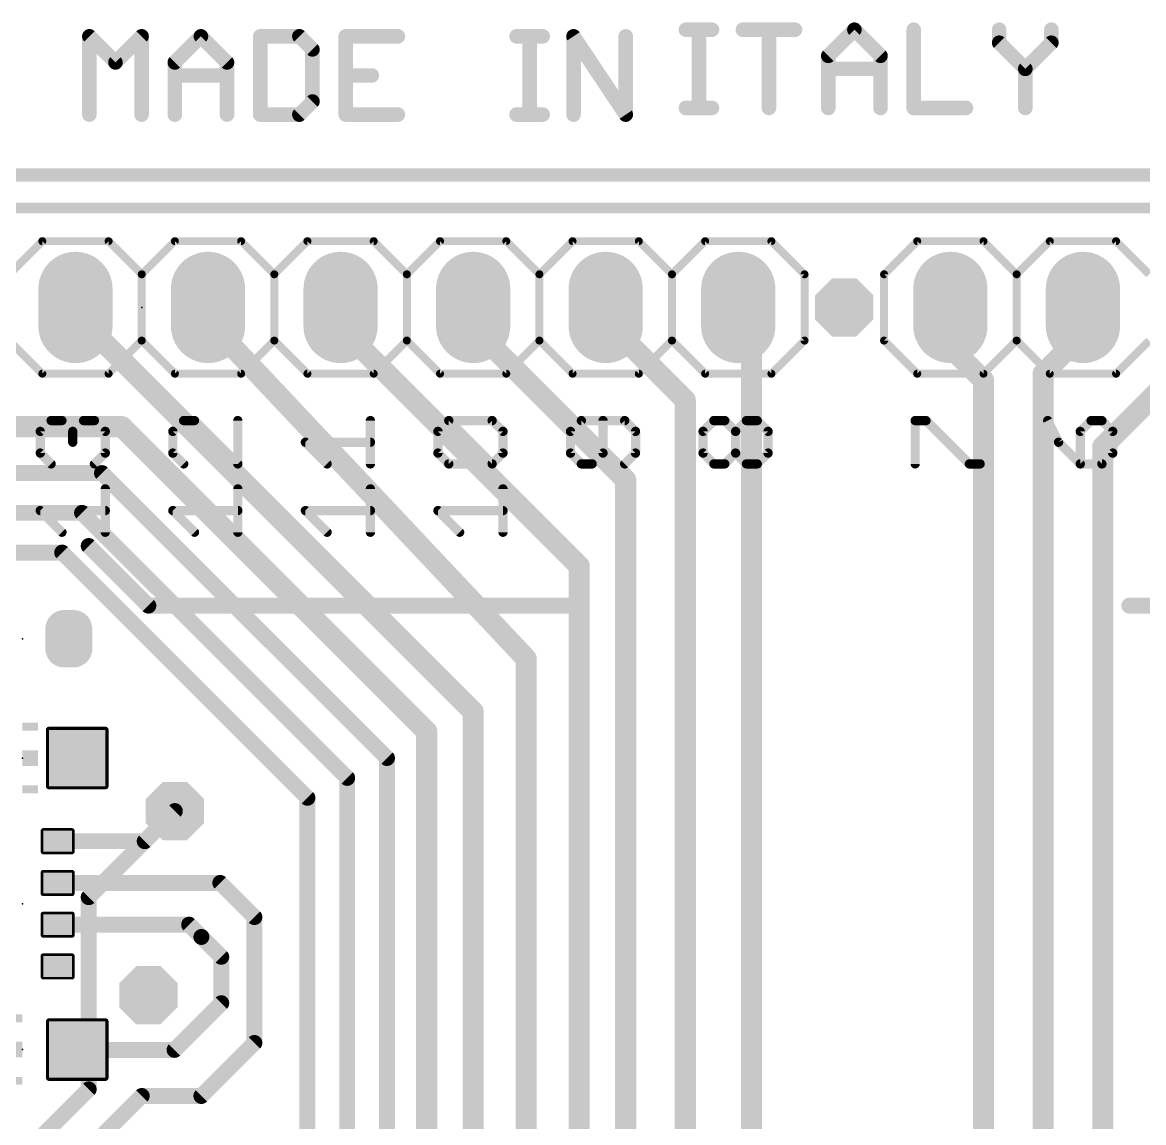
# Model space of a CAD drawing. Extents: x -20 to 130, y -23 to 56.
# Drawn here: x 27.94 to 49.42, y 35.18 to 56.26 of the extents above; entities that cross this region are included whole.
import ezdxf

# ---------------------------------------------------------------- set-up
doc = ezdxf.new("R2010")
doc.units = 0
for name, color, linetype in [('1', 22, 'CONTINUOUS'), ('16', 175, 'CONTINUOUS'), ('17', 82, 'CONTINUOUS'), ('18', 2, 'CONTINUOUS'), ('20', 7, 'CONTINUOUS'), ('21', 253, 'CONTINUOUS'), ('23', 7, 'CONTINUOUS')]:
    doc.layers.add(name, color=color, linetype=linetype)

# ---------------------------------------------------------------- blocks, each defined once
blk = doc.blocks.new('RECT176000X143744R80')
at = {"const_width": 0.3594}
blk.add_lwpolyline([(0.3703, -0.0898), (0.3703, 0.0898, 0.4142), (0.1906, 0.2695), (-0.1906, 0.2695, 0.4142), (-0.3703, 0.0898), (-0.3703, -0.0898, 0.4142), (-0.1906, -0.2695), (0.1906, -0.2695, 0.4142)], format="xyb", close=True, dxfattribs=at)
blk.add_solid([(-0.216, -0.1152), (0.216, -0.1152), (-0.216, 0.1152), (0.216, 0.1152)])
blk = doc.blocks.new('LONGP50')
at = {"const_width": 1}
blk.add_lwpolyline([(-0.25, 0), (0.25, 0)], dxfattribs=at)
at = {"const_width": 0.5}
for points in [[(-0.25, 0.25, 1), (-0.25, -0.25)], [(0.25, -0.25, 1), (0.25, 0.25)]]:
    blk.add_lwpolyline(points, format="xyb", dxfattribs=at)
blk = doc.blocks.new('RECT')
blk.add_solid([(-0.5, -0.5), (0.5, -0.5), (-0.5, 0.5), (0.5, 0.5)])
blk = doc.blocks.new('RECT192000X192000R10')
at = {"const_width": 0.06}
blk.add_lwpolyline([(0.57, -0.54), (0.57, 0.54, 0.4142), (0.54, 0.57), (-0.54, 0.57, 0.4142), (-0.57, 0.54), (-0.57, -0.54, 0.4142), (-0.54, -0.57), (0.54, -0.57, 0.4142)], format="xyb", close=True, dxfattribs=at)
blk.add_solid([(-0.555, -0.555), (0.555, -0.555), (-0.555, 0.555), (0.555, 0.555)])
blk = doc.blocks.new('RECT80000X104000R20')
at = {"const_width": 0.05}
blk.add_lwpolyline([(0.225, -0.275), (0.225, 0.275, 0.4142), (0.2, 0.3), (-0.2, 0.3, 0.4142), (-0.225, 0.275), (-0.225, -0.275, 0.4142), (-0.2, -0.3), (0.2, -0.3, 0.4142)], format="xyb", close=True, dxfattribs=at)
blk.add_solid([(-0.2125, -0.2875), (0.2125, -0.2875), (-0.2125, 0.2875), (0.2125, 0.2875)])
blk = doc.blocks.new('OCTAGONV')
at = {"const_width": 0.5}
blk.add_lwpolyline([(-0.25, -0.1036), (-0.25, 0.1036), (-0.1036, 0.25), (0.1036, 0.25), (0.25, 0.1036), (0.25, -0.1036), (0.1036, -0.25), (-0.1036, -0.25), (-0.25, -0.1036), (-0.25, 0.1036)], dxfattribs=at)

msp = doc.modelspace()

# ---------------------------------------------------------------- linework, layer by layer
at = {"layer": '1'}
for points, const_width in [([(0.635, 52.705), (67.945, 52.705)], 0.2032), ([(30.861, 41.148), (30.283, 40.57)], 0.3048), ([(30.283, 40.57), (28.615, 40.57)], 0.3048), ([(31.731, 39.77), (28.615, 39.77)], 0.3048), ([(32.385, 39.116), (31.731, 39.77)], 0.3048), ([(31.134, 38.97), (28.615, 38.97)], 0.3048), ([(31.369, 38.735), (31.134, 38.97)], 0.3048), ([(32.385, 36.703), (32.385, 39.116)], 0.3048), ([(31.75, 38.354), (31.369, 38.735)], 0.3048), ([(31.75, 37.465), (31.75, 38.354)], 0.3048), ([(30.855, 36.57), (31.75, 37.465)], 0.3048), ([(31.369, 35.687), (32.385, 36.703)], 0.3048), ([(28.99, 36.576), (29.25, 36.57)], 0.3048), ([(29.25, 36.57), (30.855, 36.57)], 0.3048), ([(28.956, 34.417), (30.226, 35.687)], 0.3048), ([(30.226, 35.687), (31.369, 35.687)], 0.3048)]:
    msp.add_lwpolyline(points, dxfattribs=dict(at, const_width=const_width))
at = {"layer": '1', "const_width": 0.1524}
for points in [[(30.9149, 41.0941, 1), (30.8071, 41.2019)], [(28.615, 40.6462, 1), (28.615, 40.4938)], [(30.2291, 40.6239, 1), (30.3369, 40.5161)], [(30.283, 40.4938, 1), (30.283, 40.6462)], [(28.615, 39.8462, 1), (28.615, 39.6938)], [(31.7849, 39.8239, 1), (31.6771, 39.7161)], [(31.731, 39.6938, 1), (31.731, 39.8462)], [(28.615, 39.0462, 1), (28.615, 38.8938)], [(31.1879, 39.0239, 1), (31.0801, 38.9161)], [(31.134, 38.8938, 1), (31.134, 39.0462)], [(32.4612, 39.116, 1), (32.3088, 39.116)], [(32.3311, 39.0621, 1), (32.4389, 39.1699)], [(31.4229, 38.7889, 1), (31.3151, 38.6811)], [(31.3151, 38.6811, 1), (31.4229, 38.7889)], [(31.8262, 38.354, 1), (31.6738, 38.354)], [(31.6961, 38.3001, 1), (31.8039, 38.4079)], [(31.8039, 37.4111, 1), (31.6961, 37.5189)], [(31.6738, 37.465, 1), (31.8262, 37.465)], [(32.3088, 36.703, 1), (32.4612, 36.703)], [(32.4389, 36.6491, 1), (32.3311, 36.7569)], [(28.9918, 36.6522, 1), (28.9882, 36.4998)], [(29.25, 36.6462, 1), (29.25, 36.4938)], [(29.2482, 36.4938, 1), (29.2518, 36.6462)], [(30.8011, 36.6239, 1), (30.9089, 36.5161)], [(30.855, 36.4938, 1), (30.855, 36.6462)], [(30.226, 35.7632, 1), (30.226, 35.6108)], [(30.2799, 35.6331, 1), (30.1721, 35.7409)], [(31.3151, 35.7409, 1), (31.4229, 35.6331)], [(31.369, 35.6108, 1), (31.369, 35.7632)]]:
    msp.add_lwpolyline(points, format="xyb", dxfattribs=at)
at = {"layer": '16'}
for points, const_width in [([(0.635, 52.705), (67.691, 52.705)], 0.2032), ([(28.956, 50.673), (28.956, 50.8)], 0.4064), ([(31.496, 50.546), (31.496, 50.8)], 0.4064), ([(34.036, 50.419), (34.036, 50.8)], 0.4064), ([(36.576, 50.419), (36.576, 50.8)], 0.4064), ([(39.116, 50.546), (39.116, 50.8)], 0.4064), ([(41.656, 50.292), (41.656, 50.8)], 0.4064), ([(45.72, 50.038), (45.72, 50.8)], 0.4064), ([(48.26, 50.292), (48.26, 50.8)], 0.4064), ([(36.576, 43.053), (28.956, 50.673)], 0.4064), ([(37.592, 44.069), (31.496, 50.546)], 0.4064), ([(40.64, 49.022), (39.116, 50.546)], 0.4064), ([(41.91, 50.546), (41.656, 50.292)], 0.4064), ([(41.91, 29.845), (41.91, 50.546)], 0.4064), ([(38.608, 45.847), (34.036, 50.419)], 0.4064), ([(39.497, 47.498), (36.576, 50.419)], 0.4064), ([(47.498, 49.53), (48.26, 50.292)], 0.4064), ([(48.641, 48.133), (50.8, 50.292)], 0.4064), ([(46.355, 49.403), (45.72, 50.038)], 0.4064), ([(47.498, 32.893), (47.498, 49.53)], 0.4064), ([(46.355, 33.02), (46.355, 49.403)], 0.4064), ([(40.64, 29.845), (40.64, 49.022)], 0.4064), ([(29.845, 48.514), (25.908, 48.514)], 0.4064), ([(35.687, 42.672), (29.845, 48.514)], 0.4064), ([(48.641, 32.766), (48.641, 48.133)], 0.4064), ([(29.464, 47.625), (24.765, 47.625)], 0.3048), ([(34.925, 42.164), (29.464, 47.625)], 0.3048), ([(39.497, 29.972), (39.497, 47.498)], 0.4064), ([(29.083, 46.863), (24.638, 46.863)], 0.3048), ([(34.163, 41.783), (29.083, 46.863)], 0.3048), ([(28.702, 46.101), (24.511, 46.101)], 0.3048), ([(33.401, 41.402), (28.702, 46.101)], 0.3048), ([(38.608, 30.988), (38.608, 45.847)], 0.4064), ([(37.592, 31.115), (37.592, 44.069)], 0.4064), ([(36.576, 31.369), (36.576, 43.053)], 0.4064), ([(35.687, 32.004), (35.687, 42.672)], 0.4064), ([(34.925, 33.274), (34.925, 42.164)], 0.3048), ([(34.163, 34.29), (34.163, 41.783)], 0.3048), ([(33.401, 34.671), (33.401, 41.402)], 0.3048), ([(29.21, 39.497), (30.861, 41.148)], 0.3048), ([(29.21, 35.814), (29.21, 39.497)], 0.3048), ([(27.051, 33.655), (29.21, 35.814)], 0.3048)]:
    msp.add_lwpolyline(points, dxfattribs=dict(at, const_width=const_width))
for points, const_width in [([(29.0576, 50.8, 1), (28.8544, 50.8)], 0.2032), ([(31.5976, 50.8, 1), (31.3944, 50.8)], 0.2032), ([(34.1376, 50.8, 1), (33.9344, 50.8)], 0.2032), ([(36.6776, 50.8, 1), (36.4744, 50.8)], 0.2032), ([(39.2176, 50.8, 1), (39.0144, 50.8)], 0.2032), ([(41.7576, 50.8, 1), (41.5544, 50.8)], 0.2032), ([(45.8216, 50.8, 1), (45.6184, 50.8)], 0.2032), ([(48.3616, 50.8, 1), (48.1584, 50.8)], 0.2032), ([(28.8544, 50.673, 1), (29.0576, 50.673)], 0.2032), ([(29.0278, 50.7448, 1), (28.8842, 50.6012)], 0.2032), ([(31.57, 50.6156, 1), (31.422, 50.4764)], 0.2032), ([(39.1878, 50.6178, 1), (39.0442, 50.4742)], 0.2032), ([(42.0116, 50.546, 1), (41.8084, 50.546)], 0.2032), ([(41.9818, 50.4742, 1), (41.8382, 50.6178)], 0.2032), ([(31.3944, 50.546, 1), (31.5976, 50.546)], 0.2032), ([(33.9344, 50.419, 1), (34.1376, 50.419)], 0.2032), ([(34.1078, 50.4908, 1), (33.9642, 50.3472)], 0.2032), ([(36.4744, 50.419, 1), (36.6776, 50.419)], 0.2032), ([(36.6478, 50.4908, 1), (36.5042, 50.3472)], 0.2032), ([(39.0144, 50.546, 1), (39.2176, 50.546)], 0.2032), ([(48.3318, 50.2202, 1), (48.1882, 50.3638)], 0.2032), ([(41.5544, 50.292, 1), (41.7576, 50.292)], 0.2032), ([(41.5842, 50.3638, 1), (41.7278, 50.2202)], 0.2032), ([(48.1584, 50.292, 1), (48.3616, 50.292)], 0.2032), ([(45.6184, 50.038, 1), (45.8216, 50.038)], 0.2032), ([(45.7918, 50.1098, 1), (45.6482, 49.9662)], 0.2032), ([(47.5996, 49.53, 1), (47.3964, 49.53)], 0.2032), ([(47.4262, 49.6018, 1), (47.5698, 49.4582)], 0.2032), ([(46.4566, 49.403, 1), (46.2534, 49.403)], 0.2032), ([(46.2832, 49.3312, 1), (46.4268, 49.4748)], 0.2032), ([(40.7416, 49.022, 1), (40.5384, 49.022)], 0.2032), ([(40.5682, 48.9502, 1), (40.7118, 49.0938)], 0.2032), ([(29.9168, 48.5858, 1), (29.7732, 48.4422)], 0.2032), ([(29.845, 48.4124, 1), (29.845, 48.6156)], 0.2032), ([(48.7426, 48.133, 1), (48.5394, 48.133)], 0.2032), ([(48.5692, 48.2048, 1), (48.7128, 48.0612)], 0.2032), ([(29.5179, 47.6789, 1), (29.4101, 47.5711)], 0.1524), ([(29.464, 47.5488, 1), (29.464, 47.7012)], 0.1524), ([(39.5986, 47.498, 1), (39.3954, 47.498)], 0.2032), ([(39.4252, 47.4262, 1), (39.5688, 47.5698)], 0.2032), ([(29.1369, 46.9169, 1), (29.0291, 46.8091)], 0.1524), ([(29.083, 46.7868, 1), (29.083, 46.9392)], 0.1524), ([(28.7559, 46.1549, 1), (28.6481, 46.0471)], 0.1524), ([(28.702, 46.0248, 1), (28.702, 46.1772)], 0.1524), ([(38.7096, 45.847, 1), (38.5064, 45.847)], 0.2032), ([(38.5362, 45.7752, 1), (38.6798, 45.9188)], 0.2032), ([(37.6936, 44.069, 1), (37.4904, 44.069)], 0.2032), ([(37.518, 43.9994, 1), (37.666, 44.1386)], 0.2032), ([(36.6776, 43.053, 1), (36.4744, 43.053)], 0.2032), ([(36.5042, 42.9812, 1), (36.6478, 43.1248)], 0.2032), ([(35.7886, 42.672, 1), (35.5854, 42.672)], 0.2032), ([(35.6152, 42.6002, 1), (35.7588, 42.7438)], 0.2032), ([(35.0012, 42.164, 1), (34.8488, 42.164)], 0.1524), ([(34.8711, 42.1101, 1), (34.9789, 42.2179)], 0.1524), ([(34.2392, 41.783, 1), (34.0868, 41.783)], 0.1524), ([(34.1091, 41.7291, 1), (34.2169, 41.8369)], 0.1524), ([(33.4772, 41.402, 1), (33.3248, 41.402)], 0.1524), ([(33.3471, 41.3481, 1), (33.4549, 41.4559)], 0.1524), ([(30.9149, 41.0941, 1), (30.8071, 41.2019)], 0.1524), ([(29.2862, 39.497, 1), (29.1338, 39.497)], 0.1524), ([(29.1561, 39.5509, 1), (29.2639, 39.4431)], 0.1524), ([(29.1338, 35.814, 1), (29.2862, 35.814)], 0.1524), ([(29.2639, 35.7601, 1), (29.1561, 35.8679)], 0.1524)]:
    msp.add_lwpolyline(points, format="xyb", dxfattribs=dict(at, const_width=const_width))
at = {"layer": '20', "const_width": 0.254}
msp.add_lwpolyline([(1, 53.34), (64.516, 53.34)], dxfattribs=at)
at = {"layer": '21'}
for points, const_width in [([(29.2227, 54.4957), (29.2227, 55.9956)], 0.2794), ([(29.2227, 55.9956), (29.7227, 55.4956)], 0.2794), ([(29.7227, 55.4956), (30.2226, 55.9956)], 0.2794), ([(30.2226, 55.9956), (30.2226, 54.4957)], 0.2794), ([(30.8599, 55.4956), (31.3598, 55.9956)], 0.2794), ([(31.3598, 55.9956), (31.8598, 55.4956)], 0.2794), ([(32.497, 55.9956), (32.497, 54.4957)], 0.2794), ([(33.247, 55.9956), (32.497, 55.9956)], 0.2794), ([(33.4969, 55.7456), (33.247, 55.9956)], 0.2794), ([(35.1341, 55.9956), (34.1342, 55.9956)], 0.2794), ([(34.1342, 55.9956), (34.1342, 54.4957)], 0.2794), ([(37.4085, 55.9956), (37.9084, 55.9956)], 0.2794), ([(37.6585, 54.4957), (37.6585, 55.9956)], 0.2794), ([(38.4999, 54.4957), (38.4999, 55.9956)], 0.2794), ([(38.4999, 55.9956), (39.4998, 54.4957)], 0.2794), ([(39.4998, 54.4957), (39.4998, 55.9956)], 0.2794), ([(40.6527, 56.1226), (41.1527, 56.1226)], 0.2794), ([(40.9027, 54.6227), (40.9027, 56.1226)], 0.2794), ([(41.7441, 56.1226), (42.7441, 56.1226)], 0.2794), ([(42.2441, 54.6227), (42.2441, 56.1226)], 0.2794), ([(43.3813, 55.6226), (43.8813, 56.1226)], 0.2794), ([(43.8813, 56.1226), (44.3812, 55.6226)], 0.2794), ([(45.0185, 56.1226), (45.0185, 54.6227)], 0.2794), ([(46.6556, 56.1226), (46.6556, 55.8726)], 0.2794), ([(47.6555, 55.8726), (47.6555, 56.1226)], 0.2794), ([(33.4969, 54.7457), (33.4969, 55.7456)], 0.2794), ([(46.6556, 55.8726), (47.1556, 55.3726)], 0.2794), ([(47.1556, 55.3726), (47.6555, 55.8726)], 0.2794), ([(43.3813, 54.6227), (43.3813, 55.6226)], 0.2794), ([(44.3812, 55.6226), (44.3812, 54.6227)], 0.2794), ([(30.8599, 54.4957), (30.8599, 55.4956)], 0.2794), ([(31.8598, 55.4956), (31.8598, 54.4957)], 0.2794), ([(43.3813, 55.3726), (44.3812, 55.3726)], 0.2794), ([(47.1556, 55.3726), (47.1556, 54.6227)], 0.2794), ([(30.8599, 55.2456), (31.8598, 55.2456)], 0.2794), ([(34.1342, 55.2456), (34.6341, 55.2456)], 0.2794), ([(33.247, 54.4957), (33.4969, 54.7457)], 0.2794), ([(32.497, 54.4957), (33.247, 54.4957)], 0.2794), ([(34.1342, 54.4957), (35.1341, 54.4957)], 0.2794), ([(37.4085, 54.4957), (37.9084, 54.4957)], 0.2794), ([(40.6527, 54.6227), (41.1527, 54.6227)], 0.2794), ([(45.0185, 54.6227), (46.0184, 54.6227)], 0.2794), ([(27.686, 51.435), (28.321, 52.07)], 0.1524), ([(28.321, 52.07), (29.591, 52.07)], 0.1524), ([(29.591, 52.07), (30.226, 51.435)], 0.1524), ([(30.226, 51.435), (30.861, 52.07)], 0.1524), ([(30.861, 52.07), (32.131, 52.07)], 0.1524), ([(32.131, 52.07), (32.766, 51.435)], 0.1524), ([(32.766, 51.435), (33.401, 52.07)], 0.1524), ([(33.401, 52.07), (34.671, 52.07)], 0.1524), ([(35.306, 51.435), (34.671, 52.07)], 0.1524), ([(35.306, 51.435), (35.941, 52.07)], 0.1524), ([(35.941, 52.07), (37.211, 52.07)], 0.1524), ([(37.211, 52.07), (37.846, 51.435)], 0.1524), ([(37.846, 51.435), (38.481, 52.07)], 0.1524), ([(38.481, 52.07), (39.751, 52.07)], 0.1524), ([(39.751, 52.07), (40.386, 51.435)], 0.1524), ([(40.386, 51.435), (41.021, 52.07)], 0.1524), ([(41.021, 52.07), (42.291, 52.07)], 0.1524), ([(42.926, 51.435), (42.291, 52.07)], 0.1524), ([(44.45, 51.435), (45.085, 52.07)], 0.1524), ([(45.085, 52.07), (46.355, 52.07)], 0.1524), ([(46.99, 51.435), (46.355, 52.07)], 0.1524), ([(46.99, 51.435), (47.625, 52.07)], 0.1524), ([(47.625, 52.07), (48.895, 52.07)], 0.1524), ([(49.53, 51.435), (48.895, 52.07)], 0.1524), ([(30.226, 50.165), (30.226, 51.435)], 0.1524), ([(32.766, 50.165), (32.766, 51.435)], 0.1524), ([(35.306, 50.165), (35.306, 51.435)], 0.1524), ([(37.846, 50.165), (37.846, 51.435)], 0.1524), ([(40.386, 50.165), (40.386, 51.435)], 0.1524), ([(42.926, 50.165), (42.926, 51.435)], 0.1524), ([(44.45, 50.165), (44.45, 51.435)], 0.1524), ([(46.99, 50.165), (46.99, 51.435)], 0.1524), ([(28.321, 49.53), (27.686, 50.165)], 0.1524), ([(30.226, 50.165), (29.591, 49.53)], 0.1524), ([(30.861, 49.53), (30.226, 50.165)], 0.1524), ([(32.766, 50.165), (32.131, 49.53)], 0.1524), ([(33.401, 49.53), (32.766, 50.165)], 0.1524), ([(34.671, 49.53), (35.306, 50.165)], 0.1524), ([(35.941, 49.53), (35.306, 50.165)], 0.1524), ([(37.846, 50.165), (37.211, 49.53)], 0.1524), ([(38.481, 49.53), (37.846, 50.165)], 0.1524), ([(40.386, 50.165), (39.751, 49.53)], 0.1524), ([(41.021, 49.53), (40.386, 50.165)], 0.1524), ([(42.291, 49.53), (42.926, 50.165)], 0.1524), ([(45.085, 49.53), (44.45, 50.165)], 0.1524), ([(46.355, 49.53), (46.99, 50.165)], 0.1524), ([(47.625, 49.53), (46.99, 50.165)], 0.1524), ([(48.895, 49.53), (49.53, 50.165)], 0.1524), ([(29.591, 49.53), (28.321, 49.53)], 0.1524), ([(32.131, 49.53), (30.861, 49.53)], 0.1524), ([(34.671, 49.53), (33.401, 49.53)], 0.1524), ([(37.211, 49.53), (35.941, 49.53)], 0.1524), ([(39.751, 49.53), (38.481, 49.53)], 0.1524), ([(42.291, 49.53), (41.021, 49.53)], 0.1524), ([(46.355, 49.53), (45.085, 49.53)], 0.1524), ([(48.895, 49.53), (47.625, 49.53)], 0.1524), ([(28.2818, 48.424), (28.4894, 48.6316)], 0.1778), ([(28.4894, 48.6316), (28.6971, 48.6316)], 0.1778), ([(28.6971, 48.6316), (28.9047, 48.424)], 0.1778), ([(28.9047, 48.424), (29.1123, 48.6316)], 0.1778), ([(29.1123, 48.6316), (29.3199, 48.6316)], 0.1778), ([(29.3199, 48.6316), (29.5275, 48.424)], 0.1778), ([(31.0294, 48.6316), (30.8218, 48.424)], 0.1778), ([(31.2371, 48.6316), (31.0294, 48.6316)], 0.1778), ([(32.0675, 47.8012), (31.2371, 48.6316)], 0.1778), ([(32.0675, 48.6316), (32.0675, 47.8012)], 0.1778), ([(34.6075, 47.8012), (34.6075, 48.6316)], 0.1778), ([(35.9018, 48.424), (36.1094, 48.6316)], 0.1778), ([(36.1094, 48.6316), (36.9399, 48.6316)], 0.1778), ([(36.9399, 47.8012), (36.1094, 48.6316)], 0.1778), ([(36.9399, 48.6316), (37.1475, 48.424)], 0.1778), ([(38.6494, 48.6316), (38.4418, 48.424)], 0.1778), ([(39.4799, 48.6316), (38.6494, 48.6316)], 0.1778), ([(39.0647, 48.0088), (39.0647, 48.6316)], 0.1778), ([(39.6875, 48.424), (39.4799, 48.6316)], 0.1778), ([(40.9818, 48.424), (41.1894, 48.6316)], 0.1778), ([(41.1894, 48.6316), (41.3971, 48.6316)], 0.1778), ([(41.3971, 48.6316), (41.6047, 48.424)], 0.1778), ([(41.6047, 48.424), (41.8123, 48.6316)], 0.1778), ([(41.8123, 48.6316), (42.0199, 48.6316)], 0.1778), ([(42.0199, 48.6316), (42.2275, 48.424)], 0.1778), ([(45.0458, 47.8012), (45.0458, 48.6316)], 0.1778), ([(45.0458, 48.6316), (45.2534, 48.6316)], 0.1778), ([(45.2534, 48.6316), (46.0839, 47.8012)], 0.1778), ([(47.5858, 48.6316), (47.7934, 48.2164)], 0.1778), ([(48.4163, 48.6316), (48.2087, 48.424)], 0.1778), ([(48.6239, 48.6316), (48.4163, 48.6316)], 0.1778), ([(48.8315, 48.424), (48.6239, 48.6316)], 0.1778), ([(28.2818, 48.0088), (28.2818, 48.424)], 0.1778), ([(28.9047, 48.424), (28.9047, 48.2164)], 0.1778), ([(29.5275, 48.424), (29.5275, 48.0088)], 0.1778), ([(30.8218, 48.424), (30.8218, 48.0088)], 0.1778), ([(35.9018, 48.0088), (35.9018, 48.424)], 0.1778), ([(37.1475, 48.424), (37.1475, 48.0088)], 0.1778), ([(38.4418, 48.424), (38.4418, 48.0088)], 0.1778), ([(39.6875, 48.0088), (39.6875, 48.424)], 0.1778), ([(40.9818, 48.0088), (40.9818, 48.424)], 0.1778), ([(41.6047, 48.0088), (41.6047, 48.424)], 0.1778), ([(42.2275, 48.424), (42.2275, 48.0088)], 0.1778), ([(48.2087, 48.424), (48.2087, 47.8012)], 0.1778), ([(48.8315, 48.0088), (48.8315, 48.424)], 0.1778), ([(33.7771, 47.8012), (33.3618, 48.2164)], 0.1778), ([(33.3618, 48.2164), (34.6075, 48.2164)], 0.1778), ([(47.7934, 48.2164), (48.2087, 47.8012)], 0.1778), ([(28.4894, 47.8012), (28.2818, 48.0088)], 0.1778), ([(29.5275, 48.0088), (29.3199, 47.8012)], 0.1778), ([(30.8218, 48.0088), (31.0294, 47.8012)], 0.1778), ([(36.1094, 47.8012), (35.9018, 48.0088)], 0.1778), ([(37.1475, 48.0088), (36.9399, 47.8012)], 0.1778), ([(38.4418, 48.0088), (38.6494, 47.8012)], 0.1778), ([(38.8571, 47.8012), (39.0647, 48.0088)], 0.1778), ([(39.4799, 47.8012), (39.6875, 48.0088)], 0.1778), ([(41.1894, 47.8012), (40.9818, 48.0088)], 0.1778), ([(41.6047, 48.0088), (41.3971, 47.8012)], 0.1778), ([(41.8123, 47.8012), (41.6047, 48.0088)], 0.1778), ([(42.2275, 48.0088), (42.0199, 47.8012)], 0.1778), ([(48.6239, 47.8012), (48.8315, 48.0088)], 0.1778), ([(36.9399, 47.8012), (36.1094, 47.8012)], 0.1778), ([(38.6494, 47.8012), (38.8571, 47.8012)], 0.1778), ([(41.3971, 47.8012), (41.1894, 47.8012)], 0.1778), ([(42.0199, 47.8012), (41.8123, 47.8012)], 0.1778), ([(46.0839, 47.8012), (46.2915, 47.8012)], 0.1778), ([(48.2087, 47.8012), (48.6239, 47.8012)], 0.1778), ([(29.5275, 46.4914), (29.5275, 47.3219)], 0.1778), ([(32.0675, 46.4914), (32.0675, 47.3219)], 0.1778), ([(34.6075, 46.4914), (34.6075, 47.3219)], 0.1778), ([(37.1475, 46.4914), (37.1475, 47.3219)], 0.1778), ([(28.6971, 46.4914), (28.2818, 46.9067)], 0.1778), ([(28.2818, 46.9067), (29.5275, 46.9067)], 0.1778), ([(31.2371, 46.4914), (30.8218, 46.9067)], 0.1778), ([(30.8218, 46.9067), (32.0675, 46.9067)], 0.1778), ([(33.7771, 46.4914), (33.3618, 46.9067)], 0.1778), ([(33.3618, 46.9067), (34.6075, 46.9067)], 0.1778), ([(36.3171, 46.4914), (35.9018, 46.9067)], 0.1778), ([(35.9018, 46.9067), (37.1475, 46.9067)], 0.1778), ([(30.353, 45.085), (29.21, 46.228)], 0.3048), ([(38.481, 45.085), (30.353, 45.085)], 0.3048), ([(57.277, 45.085), (49.149, 45.085)], 0.3048)]:
    msp.add_lwpolyline(points, dxfattribs=dict(at, const_width=const_width))
for points, const_width in [([(29.2721, 56.045, 1), (29.1733, 55.9462)], 0.1397), ([(29.2925, 55.9956, 1), (29.1529, 55.9956)], 0.1397), ([(30.2925, 55.9956, 1), (30.1528, 55.9956)], 0.1397), ([(30.272, 55.9462, 1), (30.1732, 56.045)], 0.1397), ([(31.4092, 56.045, 1), (31.3104, 55.9462)], 0.1397), ([(31.4092, 55.9462, 1), (31.3104, 56.045)], 0.1397), ([(32.5669, 55.9956, 1), (32.4272, 55.9956)], 0.1397), ([(32.497, 56.0654, 1), (32.497, 55.9257)], 0.1397), ([(33.2963, 56.045, 1), (33.1976, 55.9462)], 0.1397), ([(33.247, 55.9257, 1), (33.247, 56.0654)], 0.1397), ([(34.204, 55.9956, 1), (34.0643, 55.9956)], 0.1397), ([(34.1342, 56.0654, 1), (34.1342, 55.9257)], 0.1397), ([(35.1341, 55.9257, 1), (35.1341, 56.0654)], 0.1397), ([(37.4085, 56.0654, 1), (37.4085, 55.9257)], 0.1397), ([(37.7283, 55.9956, 1), (37.5886, 55.9956)], 0.1397), ([(37.9084, 55.9257, 1), (37.9084, 56.0654)], 0.1397), ([(38.5698, 55.9956, 1), (38.4301, 55.9956)], 0.1397), ([(38.558, 56.0343, 1), (38.4418, 55.9568)], 0.1397), ([(39.5697, 55.9956, 1), (39.43, 55.9956)], 0.1397), ([(40.6527, 56.1924, 1), (40.6527, 56.0527)], 0.1397), ([(40.9725, 56.1226, 1), (40.8328, 56.1226)], 0.1397), ([(41.1527, 56.0527, 1), (41.1527, 56.1924)], 0.1397), ([(41.7441, 56.1924, 1), (41.7441, 56.0527)], 0.1397), ([(42.3139, 56.1226, 1), (42.1742, 56.1226)], 0.1397), ([(42.7441, 56.0527, 1), (42.7441, 56.1924)], 0.1397), ([(43.9306, 56.172, 1), (43.8319, 56.0732)], 0.1397), ([(43.9306, 56.0732, 1), (43.8319, 56.172)], 0.1397), ([(45.0883, 56.1226, 1), (44.9486, 56.1226)], 0.1397), ([(46.7255, 56.1226, 1), (46.5858, 56.1226)], 0.1397), ([(47.7254, 56.1226, 1), (47.5857, 56.1226)], 0.1397), ([(33.5668, 55.7456, 1), (33.4271, 55.7456)], 0.1397), ([(33.4475, 55.6962, 1), (33.5463, 55.795)], 0.1397), ([(46.705, 55.922, 1), (46.6062, 55.8232)], 0.1397), ([(46.5858, 55.8726, 1), (46.7255, 55.8726)], 0.1397), ([(47.5857, 55.8726, 1), (47.7254, 55.8726)], 0.1397), ([(47.7049, 55.8232, 1), (47.6061, 55.922)], 0.1397), ([(43.4511, 55.6226, 1), (43.3114, 55.6226)], 0.1397), ([(43.3319, 55.672, 1), (43.4307, 55.5732)], 0.1397), ([(44.4511, 55.6226, 1), (44.3114, 55.6226)], 0.1397), ([(44.3318, 55.5732, 1), (44.4306, 55.672)], 0.1397), ([(29.6733, 55.545, 1), (29.7721, 55.4462)], 0.1397), ([(29.6733, 55.4462, 1), (29.7721, 55.545)], 0.1397), ([(30.9297, 55.4956, 1), (30.79, 55.4956)], 0.1397), ([(30.8105, 55.545, 1), (30.9092, 55.4462)], 0.1397), ([(31.9296, 55.4956, 1), (31.7899, 55.4956)], 0.1397), ([(31.8104, 55.4462, 1), (31.9092, 55.545)], 0.1397), ([(43.3813, 55.4425, 1), (43.3813, 55.3028)], 0.1397), ([(44.3812, 55.3028, 1), (44.3812, 55.4425)], 0.1397), ([(47.2254, 55.3726, 1), (47.0857, 55.3726)], 0.1397), ([(47.1062, 55.422, 1), (47.205, 55.3232)], 0.1397), ([(47.1062, 55.3232, 1), (47.205, 55.422)], 0.1397), ([(30.8599, 55.3155, 1), (30.8599, 55.1758)], 0.1397), ([(31.8598, 55.1758, 1), (31.8598, 55.3155)], 0.1397), ([(34.1342, 55.3155, 1), (34.1342, 55.1758)], 0.1397), ([(34.6341, 55.1758, 1), (34.6341, 55.3155)], 0.1397), ([(33.4271, 54.7457, 1), (33.5668, 54.7457)], 0.1397), ([(33.5463, 54.6963, 1), (33.4475, 54.7951)], 0.1397), ([(29.1529, 54.4957, 1), (29.2925, 54.4957)], 0.1397), ([(30.1528, 54.4957, 1), (30.2925, 54.4957)], 0.1397), ([(30.79, 54.4957, 1), (30.9297, 54.4957)], 0.1397), ([(31.7899, 54.4957, 1), (31.9296, 54.4957)], 0.1397), ([(32.497, 54.5656, 1), (32.497, 54.4258)], 0.1397), ([(32.4272, 54.4957, 1), (32.5669, 54.4957)], 0.1397), ([(33.1976, 54.5451, 1), (33.2963, 54.4463)], 0.1397), ([(33.247, 54.4258, 1), (33.247, 54.5656)], 0.1397), ([(34.1342, 54.5656, 1), (34.1342, 54.4258)], 0.1397), ([(34.0643, 54.4957, 1), (34.204, 54.4957)], 0.1397), ([(35.1341, 54.4258, 1), (35.1341, 54.5656)], 0.1397), ([(37.4085, 54.5656, 1), (37.4085, 54.4258)], 0.1397), ([(37.5886, 54.4957, 1), (37.7283, 54.4957)], 0.1397), ([(37.9084, 54.4258, 1), (37.9084, 54.5656)], 0.1397), ([(38.4301, 54.4957, 1), (38.5698, 54.4957)], 0.1397), ([(39.43, 54.4957, 1), (39.5697, 54.4957)], 0.1397), ([(39.4417, 54.457, 1), (39.558, 54.5344)], 0.1397), ([(40.6527, 54.6926, 1), (40.6527, 54.5528)], 0.1397), ([(40.8328, 54.6227, 1), (40.9725, 54.6227)], 0.1397), ([(41.1527, 54.5528, 1), (41.1527, 54.6926)], 0.1397), ([(42.1742, 54.6227, 1), (42.3139, 54.6227)], 0.1397), ([(43.3114, 54.6227, 1), (43.4511, 54.6227)], 0.1397), ([(44.3114, 54.6227, 1), (44.4511, 54.6227)], 0.1397), ([(45.0185, 54.6926, 1), (45.0185, 54.5528)], 0.1397), ([(44.9486, 54.6227, 1), (45.0883, 54.6227)], 0.1397), ([(46.0184, 54.5528, 1), (46.0184, 54.6926)], 0.1397), ([(47.0857, 54.6227, 1), (47.2254, 54.6227)], 0.1397), ([(28.321, 52.1081, 1), (28.321, 52.0319)], 0.0762), ([(28.3479, 52.0431, 1), (28.2941, 52.0969)], 0.0762), ([(29.6179, 52.0969, 1), (29.5641, 52.0431)], 0.0762), ([(29.591, 52.0319, 1), (29.591, 52.1081)], 0.0762), ([(30.861, 52.1081, 1), (30.861, 52.0319)], 0.0762), ([(30.8879, 52.0431, 1), (30.8341, 52.0969)], 0.0762), ([(32.1579, 52.0969, 1), (32.1041, 52.0431)], 0.0762), ([(32.131, 52.0319, 1), (32.131, 52.1081)], 0.0762), ([(33.401, 52.1081, 1), (33.401, 52.0319)], 0.0762), ([(33.4279, 52.0431, 1), (33.3741, 52.0969)], 0.0762), ([(34.6979, 52.0969, 1), (34.6441, 52.0431)], 0.0762), ([(34.671, 52.0319, 1), (34.671, 52.1081)], 0.0762), ([(35.941, 52.1081, 1), (35.941, 52.0319)], 0.0762), ([(35.9679, 52.0431, 1), (35.9141, 52.0969)], 0.0762), ([(37.2379, 52.0969, 1), (37.1841, 52.0431)], 0.0762), ([(37.211, 52.0319, 1), (37.211, 52.1081)], 0.0762), ([(38.481, 52.1081, 1), (38.481, 52.0319)], 0.0762), ([(38.5079, 52.0431, 1), (38.4541, 52.0969)], 0.0762), ([(39.7779, 52.0969, 1), (39.7241, 52.0431)], 0.0762), ([(39.751, 52.0319, 1), (39.751, 52.1081)], 0.0762), ([(41.021, 52.1081, 1), (41.021, 52.0319)], 0.0762), ([(41.0479, 52.0431, 1), (40.9941, 52.0969)], 0.0762), ([(42.3179, 52.0969, 1), (42.2641, 52.0431)], 0.0762), ([(42.291, 52.0319, 1), (42.291, 52.1081)], 0.0762), ([(45.085, 52.1081, 1), (45.085, 52.0319)], 0.0762), ([(45.1119, 52.0431, 1), (45.0581, 52.0969)], 0.0762), ([(46.3819, 52.0969, 1), (46.3281, 52.0431)], 0.0762), ([(46.355, 52.0319, 1), (46.355, 52.1081)], 0.0762), ([(47.625, 52.1081, 1), (47.625, 52.0319)], 0.0762), ([(47.6519, 52.0431, 1), (47.5981, 52.0969)], 0.0762), ([(48.9219, 52.0969, 1), (48.8681, 52.0431)], 0.0762), ([(48.895, 52.0319, 1), (48.895, 52.1081)], 0.0762), ([(30.2641, 51.435, 1), (30.1879, 51.435)], 0.0762), ([(30.1991, 51.4619, 1), (30.2529, 51.4081)], 0.0762), ([(30.1991, 51.4081, 1), (30.2529, 51.4619)], 0.0762), ([(32.8041, 51.435, 1), (32.7279, 51.435)], 0.0762), ([(32.7391, 51.4619, 1), (32.7929, 51.4081)], 0.0762), ([(32.7391, 51.4081, 1), (32.7929, 51.4619)], 0.0762), ([(35.3441, 51.435, 1), (35.2679, 51.435)], 0.0762), ([(35.2791, 51.4619, 1), (35.3329, 51.4081)], 0.0762), ([(35.2791, 51.4081, 1), (35.3329, 51.4619)], 0.0762), ([(37.8841, 51.435, 1), (37.8079, 51.435)], 0.0762), ([(37.8191, 51.4619, 1), (37.8729, 51.4081)], 0.0762), ([(37.8191, 51.4081, 1), (37.8729, 51.4619)], 0.0762), ([(40.4241, 51.435, 1), (40.3479, 51.435)], 0.0762), ([(40.3591, 51.4619, 1), (40.4129, 51.4081)], 0.0762), ([(40.3591, 51.4081, 1), (40.4129, 51.4619)], 0.0762), ([(42.9641, 51.435, 1), (42.8879, 51.435)], 0.0762), ([(42.8991, 51.4081, 1), (42.9529, 51.4619)], 0.0762), ([(44.4881, 51.435, 1), (44.4119, 51.435)], 0.0762), ([(44.4231, 51.4619, 1), (44.4769, 51.4081)], 0.0762), ([(47.0281, 51.435, 1), (46.9519, 51.435)], 0.0762), ([(46.9631, 51.4619, 1), (47.0169, 51.4081)], 0.0762), ([(46.9631, 51.4081, 1), (47.0169, 51.4619)], 0.0762), ([(30.1879, 50.165, 1), (30.2641, 50.165)], 0.0762), ([(30.2529, 50.1919, 1), (30.1991, 50.1381)], 0.0762), ([(30.2529, 50.1381, 1), (30.1991, 50.1919)], 0.0762), ([(32.7279, 50.165, 1), (32.8041, 50.165)], 0.0762), ([(32.7929, 50.1919, 1), (32.7391, 50.1381)], 0.0762), ([(32.7929, 50.1381, 1), (32.7391, 50.1919)], 0.0762), ([(35.2679, 50.165, 1), (35.3441, 50.165)], 0.0762), ([(35.3329, 50.1919, 1), (35.2791, 50.1381)], 0.0762), ([(35.3329, 50.1381, 1), (35.2791, 50.1919)], 0.0762), ([(37.8079, 50.165, 1), (37.8841, 50.165)], 0.0762), ([(37.8729, 50.1919, 1), (37.8191, 50.1381)], 0.0762), ([(37.8729, 50.1381, 1), (37.8191, 50.1919)], 0.0762), ([(40.3479, 50.165, 1), (40.4241, 50.165)], 0.0762), ([(40.4129, 50.1919, 1), (40.3591, 50.1381)], 0.0762), ([(40.4129, 50.1381, 1), (40.3591, 50.1919)], 0.0762), ([(42.8879, 50.165, 1), (42.9641, 50.165)], 0.0762), ([(42.9529, 50.1381, 1), (42.8991, 50.1919)], 0.0762), ([(44.4119, 50.165, 1), (44.4881, 50.165)], 0.0762), ([(44.4769, 50.1919, 1), (44.4231, 50.1381)], 0.0762), ([(46.9519, 50.165, 1), (47.0281, 50.165)], 0.0762), ([(47.0169, 50.1919, 1), (46.9631, 50.1381)], 0.0762), ([(47.0169, 50.1381, 1), (46.9631, 50.1919)], 0.0762), ([(28.321, 49.5681, 1), (28.321, 49.4919)], 0.0762), ([(28.2941, 49.5031, 1), (28.3479, 49.5569)], 0.0762), ([(29.5641, 49.5569, 1), (29.6179, 49.5031)], 0.0762), ([(29.591, 49.4919, 1), (29.591, 49.5681)], 0.0762), ([(30.861, 49.5681, 1), (30.861, 49.4919)], 0.0762), ([(30.8341, 49.5031, 1), (30.8879, 49.5569)], 0.0762), ([(32.1041, 49.5569, 1), (32.1579, 49.5031)], 0.0762), ([(32.131, 49.4919, 1), (32.131, 49.5681)], 0.0762), ([(33.401, 49.5681, 1), (33.401, 49.4919)], 0.0762), ([(33.3741, 49.5031, 1), (33.4279, 49.5569)], 0.0762), ([(34.6441, 49.5569, 1), (34.6979, 49.5031)], 0.0762), ([(34.671, 49.4919, 1), (34.671, 49.5681)], 0.0762), ([(35.941, 49.5681, 1), (35.941, 49.4919)], 0.0762), ([(35.9141, 49.5031, 1), (35.9679, 49.5569)], 0.0762), ([(37.1841, 49.5569, 1), (37.2379, 49.5031)], 0.0762), ([(37.211, 49.4919, 1), (37.211, 49.5681)], 0.0762), ([(38.481, 49.5681, 1), (38.481, 49.4919)], 0.0762), ([(38.4541, 49.5031, 1), (38.5079, 49.5569)], 0.0762), ([(39.7241, 49.5569, 1), (39.7779, 49.5031)], 0.0762), ([(39.751, 49.4919, 1), (39.751, 49.5681)], 0.0762), ([(41.021, 49.5681, 1), (41.021, 49.4919)], 0.0762), ([(40.9941, 49.5031, 1), (41.0479, 49.5569)], 0.0762), ([(42.2641, 49.5569, 1), (42.3179, 49.5031)], 0.0762), ([(42.291, 49.4919, 1), (42.291, 49.5681)], 0.0762), ([(45.085, 49.5681, 1), (45.085, 49.4919)], 0.0762), ([(45.0581, 49.5031, 1), (45.1119, 49.5569)], 0.0762), ([(46.3281, 49.5569, 1), (46.3819, 49.5031)], 0.0762), ([(46.355, 49.4919, 1), (46.355, 49.5681)], 0.0762), ([(47.625, 49.5681, 1), (47.625, 49.4919)], 0.0762), ([(47.5981, 49.5031, 1), (47.6519, 49.5569)], 0.0762), ([(48.8681, 49.5569, 1), (48.9219, 49.5031)], 0.0762), ([(48.895, 49.4919, 1), (48.895, 49.5681)], 0.0762), ([(28.4894, 48.6761, 1), (28.4894, 48.5872)], 0.0889), ([(28.5209, 48.6002, 1), (28.458, 48.663)], 0.0889), ([(28.7285, 48.663, 1), (28.6656, 48.6002)], 0.0889), ([(28.6971, 48.5872, 1), (28.6971, 48.6761)], 0.0889), ([(29.1123, 48.6761, 1), (29.1123, 48.5872)], 0.0889), ([(29.1437, 48.6002, 1), (29.0809, 48.663)], 0.0889), ([(29.3513, 48.663, 1), (29.2885, 48.6002)], 0.0889), ([(29.3199, 48.5872, 1), (29.3199, 48.6761)], 0.0889), ([(31.0294, 48.6761, 1), (31.0294, 48.5872)], 0.0889), ([(31.0609, 48.6002, 1), (30.998, 48.663)], 0.0889), ([(31.2685, 48.663, 1), (31.2056, 48.6002)], 0.0889), ([(31.2371, 48.5872, 1), (31.2371, 48.6761)], 0.0889), ([(32.112, 48.6316, 1), (32.0231, 48.6316)], 0.0889), ([(34.6519, 48.6316, 1), (34.5631, 48.6316)], 0.0889), ([(36.1094, 48.6761, 1), (36.1094, 48.5872)], 0.0889), ([(36.1409, 48.663, 1), (36.078, 48.6002)], 0.0889), ([(36.1409, 48.6002, 1), (36.078, 48.663)], 0.0889), ([(36.9713, 48.663, 1), (36.9085, 48.6002)], 0.0889), ([(36.9399, 48.5872, 1), (36.9399, 48.6761)], 0.0889), ([(38.6494, 48.6761, 1), (38.6494, 48.5872)], 0.0889), ([(38.6809, 48.6002, 1), (38.618, 48.663)], 0.0889), ([(39.1091, 48.6316, 1), (39.0202, 48.6316)], 0.0889), ([(39.5113, 48.663, 1), (39.4485, 48.6002)], 0.0889), ([(39.4799, 48.5872, 1), (39.4799, 48.6761)], 0.0889), ([(41.1894, 48.6761, 1), (41.1894, 48.5872)], 0.0889), ([(41.2209, 48.6002, 1), (41.158, 48.663)], 0.0889), ([(41.4285, 48.663, 1), (41.3656, 48.6002)], 0.0889), ([(41.3971, 48.5872, 1), (41.3971, 48.6761)], 0.0889), ([(41.8123, 48.6761, 1), (41.8123, 48.5872)], 0.0889), ([(41.8437, 48.6002, 1), (41.7809, 48.663)], 0.0889), ([(42.0513, 48.663, 1), (41.9885, 48.6002)], 0.0889), ([(42.0199, 48.5872, 1), (42.0199, 48.6761)], 0.0889), ([(45.0458, 48.6761, 1), (45.0458, 48.5872)], 0.0889), ([(45.0903, 48.6316, 1), (45.0014, 48.6316)], 0.0889), ([(45.2849, 48.663, 1), (45.222, 48.6002)], 0.0889), ([(45.2534, 48.5872, 1), (45.2534, 48.6761)], 0.0889), ([(47.6256, 48.6515, 1), (47.5461, 48.6117)], 0.0889), ([(48.4163, 48.6761, 1), (48.4163, 48.5872)], 0.0889), ([(48.4477, 48.6002, 1), (48.3849, 48.663)], 0.0889), ([(48.6553, 48.663, 1), (48.5925, 48.6002)], 0.0889), ([(48.6239, 48.5872, 1), (48.6239, 48.6761)], 0.0889), ([(28.3263, 48.424, 1), (28.2374, 48.424)], 0.0889), ([(28.2504, 48.4554, 1), (28.3133, 48.3926)], 0.0889), ([(28.9491, 48.424, 1), (28.8602, 48.424)], 0.0889), ([(28.8732, 48.4554, 1), (28.9361, 48.3926)], 0.0889), ([(28.8732, 48.3926, 1), (28.9361, 48.4554)], 0.0889), ([(29.572, 48.424, 1), (29.483, 48.424)], 0.0889), ([(29.4961, 48.3926, 1), (29.5589, 48.4554)], 0.0889), ([(30.8663, 48.424, 1), (30.7774, 48.424)], 0.0889), ([(30.7904, 48.4554, 1), (30.8533, 48.3926)], 0.0889), ([(35.9463, 48.424, 1), (35.8574, 48.424)], 0.0889), ([(35.8704, 48.4554, 1), (35.9333, 48.3926)], 0.0889), ([(37.1919, 48.424, 1), (37.1031, 48.424)], 0.0889), ([(37.1161, 48.3926, 1), (37.1789, 48.4554)], 0.0889), ([(38.4863, 48.424, 1), (38.3974, 48.424)], 0.0889), ([(38.4104, 48.4554, 1), (38.4733, 48.3926)], 0.0889), ([(39.7319, 48.424, 1), (39.6431, 48.424)], 0.0889), ([(39.6561, 48.3926, 1), (39.7189, 48.4554)], 0.0889), ([(41.0263, 48.424, 1), (40.9374, 48.424)], 0.0889), ([(40.9504, 48.4554, 1), (41.0133, 48.3926)], 0.0889), ([(41.6491, 48.424, 1), (41.5602, 48.424)], 0.0889), ([(41.5732, 48.4554, 1), (41.6361, 48.3926)], 0.0889), ([(41.5732, 48.3926, 1), (41.6361, 48.4554)], 0.0889), ([(42.2719, 48.424, 1), (42.1831, 48.424)], 0.0889), ([(42.1961, 48.3926, 1), (42.2589, 48.4554)], 0.0889), ([(48.2531, 48.424, 1), (48.1642, 48.424)], 0.0889), ([(48.1772, 48.4554, 1), (48.2401, 48.3926)], 0.0889), ([(48.876, 48.424, 1), (48.7871, 48.424)], 0.0889), ([(48.8001, 48.3926, 1), (48.8629, 48.4554)], 0.0889), ([(28.8602, 48.2164, 1), (28.9491, 48.2164)], 0.0889), ([(33.3618, 48.2608, 1), (33.3618, 48.1719)], 0.0889), ([(33.3933, 48.2478, 1), (33.3304, 48.185)], 0.0889), ([(34.6075, 48.1719, 1), (34.6075, 48.2608)], 0.0889), ([(47.8249, 48.2478, 1), (47.762, 48.185)], 0.0889), ([(47.7537, 48.1965, 1), (47.8332, 48.2363)], 0.0889), ([(28.2374, 48.0088, 1), (28.3263, 48.0088)], 0.0889), ([(28.3133, 48.0402, 1), (28.2504, 47.9774)], 0.0889), ([(29.483, 48.0088, 1), (29.572, 48.0088)], 0.0889), ([(29.5589, 47.9774, 1), (29.4961, 48.0402)], 0.0889), ([(30.7774, 48.0088, 1), (30.8663, 48.0088)], 0.0889), ([(30.8533, 48.0402, 1), (30.7904, 47.9774)], 0.0889), ([(35.9333, 48.0402, 1), (35.8704, 47.9774)], 0.0889), ([(35.8574, 48.0088, 1), (35.9463, 48.0088)], 0.0889), ([(37.1031, 48.0088, 1), (37.1919, 48.0088)], 0.0889), ([(37.1789, 47.9774, 1), (37.1161, 48.0402)], 0.0889), ([(38.4733, 48.0402, 1), (38.4104, 47.9774)], 0.0889), ([(38.3974, 48.0088, 1), (38.4863, 48.0088)], 0.0889), ([(39.0202, 48.0088, 1), (39.1091, 48.0088)], 0.0889), ([(39.0961, 47.9774, 1), (39.0332, 48.0402)], 0.0889), ([(39.6431, 48.0088, 1), (39.7319, 48.0088)], 0.0889), ([(39.7189, 47.9774, 1), (39.6561, 48.0402)], 0.0889), ([(40.9374, 48.0088, 1), (41.0263, 48.0088)], 0.0889), ([(41.0133, 48.0402, 1), (40.9504, 47.9774)], 0.0889), ([(41.6361, 48.0402, 1), (41.5732, 47.9774)], 0.0889), ([(41.5602, 48.0088, 1), (41.6491, 48.0088)], 0.0889), ([(41.6361, 47.9774, 1), (41.5732, 48.0402)], 0.0889), ([(42.1831, 48.0088, 1), (42.2719, 48.0088)], 0.0889), ([(42.2589, 47.9774, 1), (42.1961, 48.0402)], 0.0889), ([(48.7871, 48.0088, 1), (48.876, 48.0088)], 0.0889), ([(48.8629, 47.9774, 1), (48.8001, 48.0402)], 0.0889), ([(28.458, 47.7697, 1), (28.5209, 47.8326)], 0.0889), ([(29.2885, 47.8326, 1), (29.3513, 47.7697)], 0.0889), ([(30.998, 47.7697, 1), (31.0609, 47.8326)], 0.0889), ([(32.0231, 47.8012, 1), (32.112, 47.8012)], 0.0889), ([(32.0361, 47.7697, 1), (32.0989, 47.8326)], 0.0889), ([(33.7456, 47.7697, 1), (33.8085, 47.8326)], 0.0889), ([(34.5631, 47.8012, 1), (34.6519, 47.8012)], 0.0889), ([(36.1094, 47.8456, 1), (36.1094, 47.7567)], 0.0889), ([(36.078, 47.7697, 1), (36.1409, 47.8326)], 0.0889), ([(36.9085, 47.8326, 1), (36.9713, 47.7697)], 0.0889), ([(36.9085, 47.7697, 1), (36.9713, 47.8326)], 0.0889), ([(36.9399, 47.7567, 1), (36.9399, 47.8456)], 0.0889), ([(38.6494, 47.8456, 1), (38.6494, 47.7567)], 0.0889), ([(38.618, 47.7697, 1), (38.6809, 47.8326)], 0.0889), ([(38.8256, 47.8326, 1), (38.8885, 47.7697)], 0.0889), ([(38.8571, 47.7567, 1), (38.8571, 47.8456)], 0.0889), ([(39.4485, 47.8326, 1), (39.5113, 47.7697)], 0.0889), ([(41.1894, 47.8456, 1), (41.1894, 47.7567)], 0.0889), ([(41.158, 47.7697, 1), (41.2209, 47.8326)], 0.0889), ([(41.3656, 47.8326, 1), (41.4285, 47.7697)], 0.0889), ([(41.3971, 47.7567, 1), (41.3971, 47.8456)], 0.0889), ([(41.8123, 47.8456, 1), (41.8123, 47.7567)], 0.0889), ([(41.7809, 47.7697, 1), (41.8437, 47.8326)], 0.0889), ([(41.9885, 47.8326, 1), (42.0513, 47.7697)], 0.0889), ([(42.0199, 47.7567, 1), (42.0199, 47.8456)], 0.0889), ([(45.0014, 47.8012, 1), (45.0903, 47.8012)], 0.0889), ([(46.0839, 47.8456, 1), (46.0839, 47.7567)], 0.0889), ([(46.0525, 47.7697, 1), (46.1153, 47.8326)], 0.0889), ([(46.2915, 47.7567, 1), (46.2915, 47.8456)], 0.0889), ([(48.2087, 47.8456, 1), (48.2087, 47.7567)], 0.0889), ([(48.1642, 47.8012, 1), (48.2531, 47.8012)], 0.0889), ([(48.1772, 47.7697, 1), (48.2401, 47.8326)], 0.0889), ([(48.5925, 47.8326, 1), (48.6553, 47.7697)], 0.0889), ([(48.6239, 47.7567, 1), (48.6239, 47.8456)], 0.0889), ([(29.572, 47.3219, 1), (29.483, 47.3219)], 0.0889), ([(32.112, 47.3219, 1), (32.0231, 47.3219)], 0.0889), ([(34.6519, 47.3219, 1), (34.5631, 47.3219)], 0.0889), ([(37.1919, 47.3219, 1), (37.1031, 47.3219)], 0.0889), ([(28.3133, 46.9381, 1), (28.2504, 46.8752)], 0.0889), ([(28.2818, 46.9511, 1), (28.2818, 46.8622)], 0.0889), ([(29.5275, 46.8622, 1), (29.5275, 46.9511)], 0.0889), ([(30.8533, 46.9381, 1), (30.7904, 46.8752)], 0.0889), ([(30.8218, 46.9511, 1), (30.8218, 46.8622)], 0.0889), ([(32.0675, 46.8622, 1), (32.0675, 46.9511)], 0.0889), ([(33.3933, 46.9381, 1), (33.3304, 46.8752)], 0.0889), ([(33.3618, 46.9511, 1), (33.3618, 46.8622)], 0.0889), ([(34.6075, 46.8622, 1), (34.6075, 46.9511)], 0.0889), ([(35.9333, 46.9381, 1), (35.8704, 46.8752)], 0.0889), ([(35.9018, 46.9511, 1), (35.9018, 46.8622)], 0.0889), ([(37.1475, 46.8622, 1), (37.1475, 46.9511)], 0.0889), ([(28.6656, 46.46, 1), (28.7285, 46.5229)], 0.0889), ([(29.483, 46.4914, 1), (29.572, 46.4914)], 0.0889), ([(31.2056, 46.46, 1), (31.2685, 46.5229)], 0.0889), ([(32.0231, 46.4914, 1), (32.112, 46.4914)], 0.0889), ([(33.7456, 46.46, 1), (33.8085, 46.5229)], 0.0889), ([(34.5631, 46.4914, 1), (34.6519, 46.4914)], 0.0889), ([(36.2856, 46.46, 1), (36.3485, 46.5229)], 0.0889), ([(37.1031, 46.4914, 1), (37.1919, 46.4914)], 0.0889), ([(29.2639, 46.2819, 1), (29.1561, 46.1741)], 0.1524), ([(30.353, 45.1612, 1), (30.353, 45.0088)], 0.1524), ([(30.2991, 45.0311, 1), (30.4069, 45.1389)], 0.1524), ([(38.481, 45.0088, 1), (38.481, 45.1612)], 0.1524), ([(49.149, 45.1612, 1), (49.149, 45.0088)], 0.1524)]:
    msp.add_lwpolyline(points, format="xyb", dxfattribs=dict(at, const_width=const_width))
at = {"layer": '23'}
for p in [(30.226, 50.8), (27.94, 44.45), (27.94, 42.164), (27.94, 39.37), (27.94, 36.576)]:
    msp.add_point(p, dxfattribs=at)

# ---------------------------------------------------------------- block references
at = {"layer": '1'}
for name, p, rotation in [('RECT176000X143744R80', (28.829, 44.45), 270), ('RECT192000X192000R10', (28.99, 42.164), 270), ('RECT80000X104000R20', (28.615, 40.57), 270), ('RECT80000X104000R20', (28.615, 39.77), 270), ('RECT80000X104000R20', (28.615, 38.97), 270), ('RECT80000X104000R20', (28.615, 38.17), 270), ('RECT192000X192000R10', (28.99, 36.576), 90)]:
    msp.add_blockref(name, p, dxfattribs=dict(at, rotation=rotation))
at = {"layer": '17', "xscale": 1.4224, "yscale": 1.4224, "rotation": 270}
for p in [(28.956, 50.8), (28.956, 50.8), (31.496, 50.8), (31.496, 50.8), (34.036, 50.8), (34.036, 50.8), (36.576, 50.8), (36.576, 50.8), (39.116, 50.8), (39.116, 50.8), (41.656, 50.8), (41.656, 50.8), (45.72, 50.8), (45.72, 50.8), (48.26, 50.8), (48.26, 50.8)]:
    msp.add_blockref('LONGP50', p, dxfattribs=at)
at = {"layer": '18', "xscale": 1.1176, "yscale": 1.1176}
for p in [(43.688, 50.8), (43.688, 50.8), (30.861, 41.148), (30.861, 41.148), (30.353, 37.6174), (30.353, 37.6174)]:
    msp.add_blockref('OCTAGONV', p, dxfattribs=at)
at = {"layer": '21', "yscale": 0.3}
for p, xscale, rotation in [((28.09, 42.764), 0.15, 270), ((28.09, 42.164), 0.3, 270), ((28.09, 41.564), 0.15, 270), ((27.79, 37.176), 0.15, 90), ((27.79, 36.576), 0.3, 90), ((27.79, 35.976), 0.15, 90)]:
    msp.add_blockref('RECT', p, dxfattribs=dict(at, xscale=xscale, rotation=rotation))

doc.saveas('drawing.dxf')
